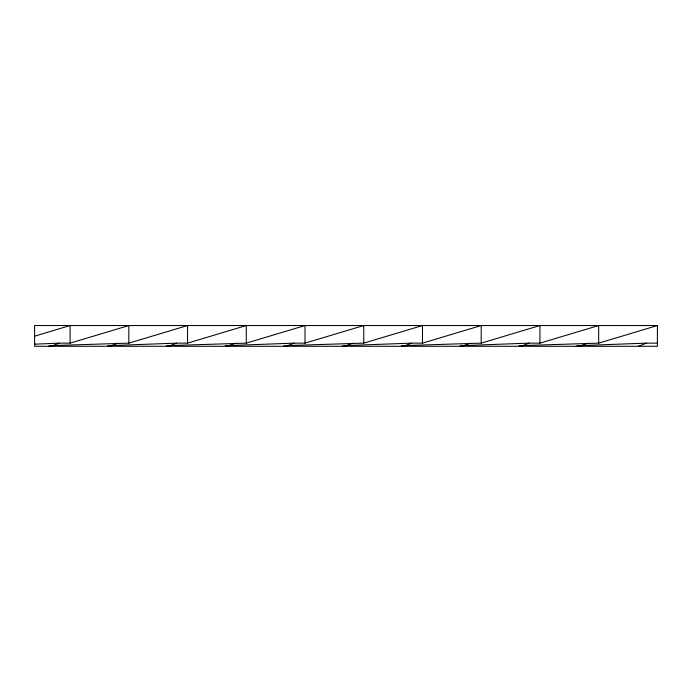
<?xml version="1.0" encoding="UTF-8"?>
<svg xmlns="http://www.w3.org/2000/svg" width="692" height="692" viewBox="0 0 692 692"><rect width="100%" height="100%" fill="white"/><g stroke="black" fill="none" stroke-linecap="round" stroke-linejoin="round"><path stroke-width="1.04" d="M51.061 346.294L59.218 343.145L70.1 343.145L128.833 325.534L128.833 343.145L52.194 345.567M109.794 346.294L117.943 343.145M168.519 346.294L176.676 343.145L187.558 343.145L246.291 325.534L246.291 343.145L169.652 345.567M227.253 346.294L235.401 343.145M285.986 346.294L294.135 343.145L305.016 343.145L363.75 325.534L363.75 343.145L287.119 345.567M344.711 346.294L352.868 343.145M403.445 346.294L411.593 343.145L422.483 343.145L481.208 325.534L481.208 343.145L404.578 345.567M462.169 346.294L470.326 343.145M520.903 346.294L529.051 343.145L539.942 343.145L598.667 325.534L598.667 343.145L522.036 345.567M579.637 346.294L587.785 343.145M638.361 346.294L646.518 343.145L657.4 343.145M34.6 344.192L59.218 343.145M576.125 346.294L577.733 345.74L580 345.74L580 346.294M34.6 336.182L70.1 325.534L70.1 343.145M128.833 343.145L187.558 325.534L187.558 343.145M246.291 343.145L305.016 325.534L305.016 343.145M363.75 343.145L422.483 325.534L422.483 343.145M481.208 343.145L539.942 325.534L539.942 343.145M598.667 343.145L657.4 325.534L657.4 346.294L34.6 346.294L34.6 325.534L657.4 325.534M34.6 344.045L35.119 344.002M176.676 343.145L110.928 345.567M294.135 343.145L228.386 345.567M411.593 343.145L345.844 345.567M529.051 343.145L463.303 345.567M646.518 343.145L580.77 345.567M577.733 345.74L577.733 346.294M521.266 346.294L521.266 345.74L519 345.74L519 346.294M462.541 346.294L462.541 345.74L460.267 345.74L460.267 346.294M403.808 346.294L403.808 345.74L401.542 345.74L401.542 346.294M345.083 346.294L345.083 345.74L342.808 345.74L342.808 346.294M286.35 346.294L286.35 345.74L284.083 345.74L284.083 346.294M227.616 346.294L227.616 345.74L225.35 345.74L225.35 346.294M168.891 346.294L168.891 345.74L166.616 345.74L166.616 346.294M110.158 346.294L110.158 345.74L107.891 345.74L107.891 346.294M51.433 346.294L51.433 345.74L49.158 345.74L49.158 346.294"/></g></svg>
